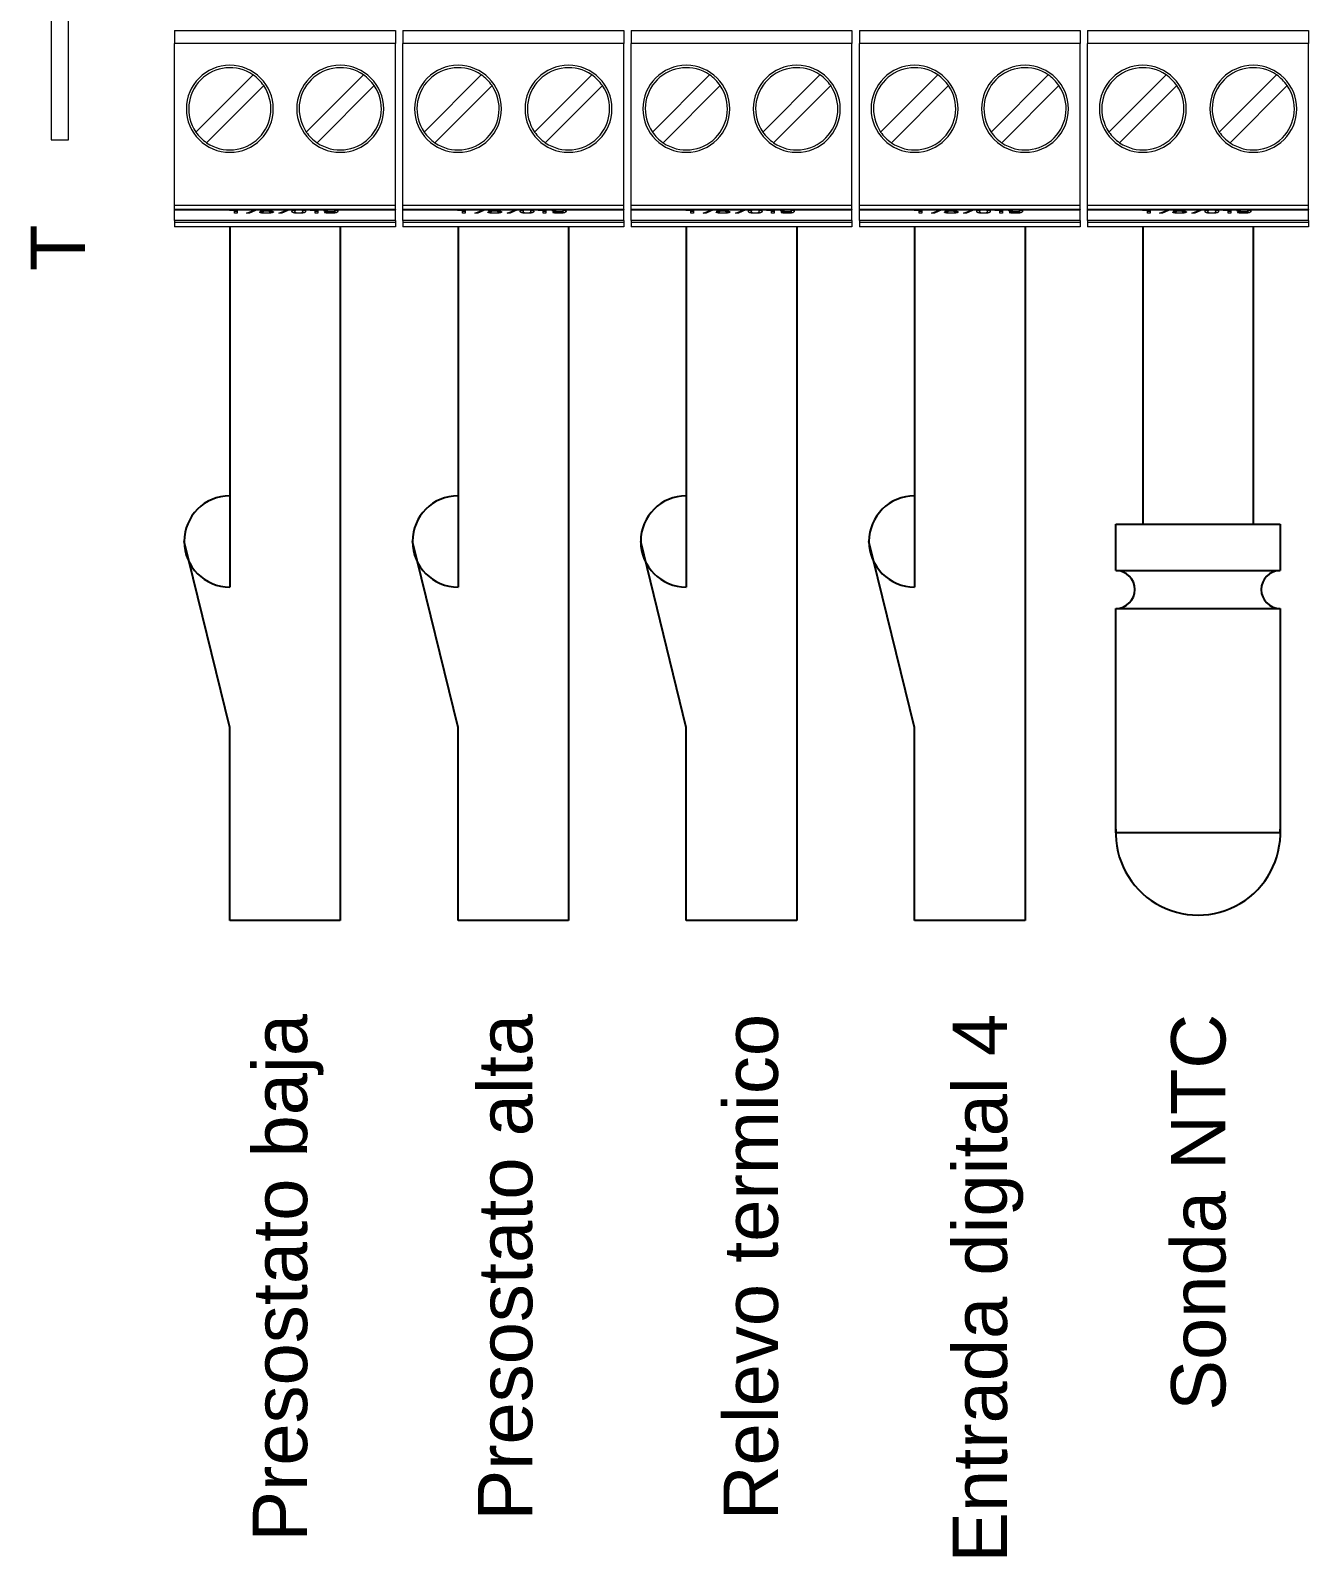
# Model space of a CAD drawing. Header units: millimetres. Extents: x -118 to 1430, y 370 to 641.
# Drawn here: x 222.5 to 281.3, y 392.8 to 463 of the extents above; entities that cross this region are included whole.
import ezdxf

# ---------------------------------------------------------------- set-up
doc = ezdxf.new("R2010")
doc.units = ezdxf.units.MM
doc.layers.add('TANGENT EDGES', color=7, linetype='Continuous', lineweight=0)
doc.layers.add('VISIBLE', color=7, linetype='Continuous', lineweight=0)
doc.styles.get("Standard").update_dxf_attribs({"font": 'arial.ttf'})

msp = doc.modelspace()

# ---------------------------------------------------------------- linework, layer by layer
for p, q in [((231.646, 453.97), (231.646, 437.406)), ((236.726, 453.97), (236.726, 422.078)), ((242.146, 453.97), (242.146, 437.406)), ((247.226, 453.97), (247.226, 422.078)), ((252.646, 453.97), (252.646, 437.406)), ((257.726, 453.97), (257.726, 422.078)), ((263.146, 453.97), (263.146, 437.406)), ((268.226, 453.97), (268.226, 422.078)), ((273.646, 453.97), (273.646, 440.305)), ((278.726, 453.97), (278.726, 440.305)), ((272.404, 438.167), (272.404, 440.305)), ((272.404, 440.305), (279.968, 440.305)), ((279.968, 440.305), (279.968, 438.167)), ((231.646, 430.951), (229.547, 439.505)), ((242.146, 430.951), (240.047, 439.505)), ((252.646, 430.951), (250.547, 439.505)), ((263.146, 430.951), (261.047, 439.505)), ((272.404, 438.167), (279.968, 438.167)), ((272.404, 426.106), (272.404, 436.418)), ((272.404, 436.418), (279.968, 436.418)), ((279.968, 436.418), (279.968, 426.106)), ((231.646, 422.078), (231.646, 430.951)), ((242.146, 422.078), (242.146, 430.951)), ((252.646, 422.078), (252.646, 430.951)), ((263.146, 422.078), (263.146, 430.951)), ((279.968, 426.106), (272.404, 426.106)), ((236.726, 422.078), (231.646, 422.078)), ((247.226, 422.078), (242.146, 422.078)), ((257.726, 422.078), (252.646, 422.078)), ((268.226, 422.078), (263.146, 422.078))]:
    msp.add_line(p, q)
for centre, radius, start, end in [((231.646, 439.505), 2.099, 90, 270), ((242.146, 439.505), 2.099, 90, 270), ((252.646, 439.505), 2.099, 90, 270), ((263.146, 439.505), 2.099, 90, 270), ((272.404, 437.292), 0.874, 270, 90), ((279.968, 437.292), 0.874, 90, 270), ((276.186, 426.106), 3.786, 177.45615, 2.54385)]:
    msp.add_arc(centre, radius, start, end)
at = {"layer": 'TANGENT EDGES'}
for p, q in [((239.266, 462.4), (229.106, 462.4)), ((249.766, 462.4), (239.606, 462.4)), ((260.266, 462.4), (250.106, 462.4)), ((270.766, 462.4), (260.606, 462.4)), ((281.266, 462.4), (271.106, 462.4)), ((229.106, 454.974), (239.266, 454.974)), ((239.266, 454.774), (229.106, 454.774)), ((234.68, 454.736), (234.68, 454.75)), ((234.954, 454.736), (234.954, 454.75)), ((236.068, 454.673), (236.068, 454.75)), ((236.16, 454.74), (236.16, 454.75)), ((236.431, 454.736), (236.431, 454.75)), ((239.606, 454.974), (249.766, 454.974)), ((249.766, 454.774), (239.606, 454.774)), ((245.18, 454.736), (245.18, 454.75)), ((245.454, 454.736), (245.454, 454.75)), ((246.568, 454.673), (246.568, 454.75)), ((246.66, 454.74), (246.66, 454.75)), ((246.931, 454.736), (246.931, 454.75)), ((250.106, 454.974), (260.266, 454.974)), ((260.266, 454.774), (250.106, 454.774)), ((255.68, 454.736), (255.68, 454.75)), ((255.954, 454.736), (255.954, 454.75)), ((257.068, 454.673), (257.068, 454.75)), ((257.16, 454.74), (257.16, 454.75)), ((257.431, 454.736), (257.431, 454.75)), ((260.606, 454.974), (270.766, 454.974)), ((270.766, 454.774), (260.606, 454.774)), ((266.18, 454.736), (266.18, 454.75)), ((266.454, 454.736), (266.454, 454.75)), ((267.568, 454.673), (267.568, 454.75)), ((267.66, 454.74), (267.66, 454.75)), ((267.931, 454.736), (267.931, 454.75)), ((271.106, 454.974), (281.266, 454.974)), ((281.266, 454.774), (271.106, 454.774)), ((276.68, 454.736), (276.68, 454.75)), ((276.954, 454.736), (276.954, 454.75)), ((278.068, 454.673), (278.068, 454.75)), ((278.16, 454.74), (278.16, 454.75)), ((278.431, 454.736), (278.431, 454.75)), ((239.266, 454.17), (229.106, 454.17)), ((233.118, 454.608), (233.118, 454.643)), ((233.323, 454.691), (233.323, 454.709)), ((233.326, 454.596), (233.326, 454.613)), ((233.468, 454.681), (233.468, 454.705)), ((233.562, 454.613), (233.562, 454.695)), ((234.817, 454.596), (234.817, 454.613)), ((236.092, 454.607), (236.092, 454.637)), ((236.269, 454.657), (236.269, 454.674)), ((236.273, 454.596), (236.273, 454.613)), ((249.766, 454.17), (239.606, 454.17)), ((243.618, 454.608), (243.618, 454.643)), ((243.823, 454.691), (243.823, 454.709)), ((243.826, 454.596), (243.826, 454.613)), ((243.968, 454.681), (243.968, 454.705)), ((244.062, 454.613), (244.062, 454.695)), ((245.317, 454.596), (245.317, 454.613)), ((246.592, 454.607), (246.592, 454.637)), ((246.769, 454.657), (246.769, 454.674)), ((246.773, 454.596), (246.773, 454.613)), ((260.266, 454.17), (250.106, 454.17)), ((254.118, 454.608), (254.118, 454.643)), ((254.323, 454.691), (254.323, 454.709)), ((254.326, 454.596), (254.326, 454.613)), ((254.468, 454.681), (254.468, 454.705)), ((254.562, 454.613), (254.562, 454.695)), ((255.817, 454.596), (255.817, 454.613)), ((257.092, 454.607), (257.092, 454.637)), ((257.269, 454.657), (257.269, 454.674)), ((257.273, 454.596), (257.273, 454.613)), ((270.766, 454.17), (260.606, 454.17)), ((264.618, 454.608), (264.618, 454.643)), ((264.823, 454.691), (264.823, 454.709)), ((264.826, 454.596), (264.826, 454.613)), ((264.968, 454.681), (264.968, 454.705)), ((265.062, 454.613), (265.062, 454.695)), ((266.317, 454.596), (266.317, 454.613)), ((267.592, 454.607), (267.592, 454.637)), ((267.769, 454.657), (267.769, 454.674)), ((267.773, 454.596), (267.773, 454.613)), ((281.266, 454.17), (271.106, 454.17)), ((275.118, 454.608), (275.118, 454.643)), ((275.323, 454.691), (275.323, 454.709)), ((275.326, 454.596), (275.326, 454.613)), ((275.468, 454.681), (275.468, 454.705)), ((275.562, 454.613), (275.562, 454.695)), ((276.817, 454.596), (276.817, 454.613)), ((278.092, 454.607), (278.092, 454.637)), ((278.269, 454.657), (278.269, 454.674)), ((278.273, 454.596), (278.273, 454.613))]:
    msp.add_line(p, q, dxfattribs=at)
at = {"layer": 'VISIBLE'}
for p, q in [((223.431, 475.97), (223.431, 457.97)), ((224.231, 457.97), (224.231, 475.97)), ((229.106, 463), (239.266, 463)), ((229.106, 463), (229.106, 462.4)), ((239.266, 463), (239.266, 462.4)), ((239.606, 463), (249.766, 463)), ((239.606, 463), (239.606, 462.4)), ((249.766, 463), (249.766, 462.4)), ((250.106, 463), (260.266, 463)), ((250.106, 463), (250.106, 462.4)), ((260.266, 463), (260.266, 462.4)), ((260.606, 463), (270.766, 463)), ((260.606, 463), (260.606, 462.4)), ((270.766, 463), (270.766, 462.4)), ((271.106, 463), (281.266, 463)), ((271.106, 463), (271.106, 462.4)), ((281.266, 463), (281.266, 462.4)), ((229.106, 454.974), (229.106, 462.4)), ((239.266, 454.974), (239.266, 462.4)), ((239.606, 454.974), (239.606, 462.4)), ((249.766, 454.974), (249.766, 462.4)), ((250.106, 454.974), (250.106, 462.4)), ((260.266, 454.974), (260.266, 462.4)), ((260.606, 454.974), (260.606, 462.4)), ((270.766, 454.974), (270.766, 462.4)), ((271.106, 454.974), (271.106, 462.4)), ((281.266, 454.974), (281.266, 462.4)), ((230.084, 458.333), (232.713, 460.962)), ((233.208, 460.467), (230.579, 457.838)), ((237.793, 460.962), (235.164, 458.333)), ((235.659, 457.838), (238.288, 460.467)), ((240.584, 458.333), (243.213, 460.962)), ((243.708, 460.467), (241.079, 457.838)), ((248.293, 460.962), (245.664, 458.333)), ((246.159, 457.838), (248.788, 460.467)), ((251.084, 458.333), (253.713, 460.962)), ((254.208, 460.467), (251.579, 457.838)), ((258.793, 460.962), (256.164, 458.333)), ((256.659, 457.838), (259.288, 460.467)), ((261.584, 458.333), (264.213, 460.962)), ((264.708, 460.467), (262.079, 457.838)), ((269.293, 460.962), (266.664, 458.333)), ((267.159, 457.838), (269.788, 460.467)), ((272.084, 458.333), (274.713, 460.962)), ((275.208, 460.467), (272.579, 457.838)), ((279.793, 460.962), (277.164, 458.333)), ((277.659, 457.838), (280.288, 460.467)), ((223.431, 457.97), (224.231, 457.97)), ((229.106, 454.774), (229.106, 454.974)), ((229.106, 454.774), (229.106, 454.75)), ((229.106, 454.75), (239.266, 454.75)), ((229.106, 454.27), (229.106, 454.75)), ((231.627, 454.721), (231.627, 454.738)), ((231.857, 454.729), (231.857, 454.75)), ((231.857, 454.599), (231.857, 454.729)), ((231.979, 454.75), (231.979, 454.599)), ((232.285, 454.745), (232.285, 454.75)), ((232.774, 454.745), (232.285, 454.745)), ((232.418, 454.599), (232.774, 454.745)), ((232.903, 454.75), (232.555, 454.599)), ((232.774, 454.745), (232.774, 454.75)), ((232.903, 454.75), (232.903, 454.75)), ((233.053, 454.677), (233.087, 454.75)), ((233.15, 454.677), (233.15, 454.75)), ((233.178, 454.699), (233.178, 454.75)), ((233.199, 454.745), (233.178, 454.699)), ((233.199, 454.745), (233.199, 454.75)), ((233.605, 454.745), (233.199, 454.745)), ((233.605, 454.75), (233.605, 454.745)), ((233.768, 454.745), (233.768, 454.75)), ((234.258, 454.745), (233.768, 454.745)), ((233.902, 454.599), (234.258, 454.745)), ((234.386, 454.75), (234.039, 454.599)), ((234.258, 454.745), (234.258, 454.75)), ((234.386, 454.75), (234.386, 454.75)), ((234.633, 454.682), (234.633, 454.75)), ((235.001, 454.682), (235.001, 454.75)), ((235.336, 454.721), (235.336, 454.738)), ((235.565, 454.729), (235.565, 454.75)), ((235.565, 454.599), (235.565, 454.729)), ((235.688, 454.75), (235.688, 454.599)), ((236.113, 454.712), (236.113, 454.75)), ((236.488, 454.692), (236.488, 454.75)), ((236.511, 454.75), (236.525, 454.747)), ((239.266, 454.774), (239.266, 454.974)), ((239.266, 454.774), (239.266, 454.75)), ((239.266, 454.27), (239.266, 454.75)), ((239.606, 454.774), (239.606, 454.974)), ((239.606, 454.774), (239.606, 454.75)), ((239.606, 454.75), (249.766, 454.75)), ((239.606, 454.27), (239.606, 454.75)), ((242.127, 454.721), (242.127, 454.738)), ((242.357, 454.729), (242.357, 454.75)), ((242.357, 454.599), (242.357, 454.729)), ((242.479, 454.75), (242.479, 454.599)), ((242.785, 454.745), (242.785, 454.75)), ((243.274, 454.745), (242.785, 454.745)), ((242.918, 454.599), (243.274, 454.745)), ((243.403, 454.75), (243.055, 454.599)), ((243.274, 454.745), (243.274, 454.75)), ((243.403, 454.75), (243.403, 454.75)), ((243.553, 454.677), (243.587, 454.75)), ((243.65, 454.677), (243.65, 454.75)), ((243.678, 454.699), (243.678, 454.75)), ((243.699, 454.745), (243.678, 454.699)), ((243.699, 454.745), (243.699, 454.75)), ((244.105, 454.745), (243.699, 454.745)), ((244.105, 454.75), (244.105, 454.745)), ((244.268, 454.745), (244.268, 454.75)), ((244.758, 454.745), (244.268, 454.745)), ((244.402, 454.599), (244.758, 454.745)), ((244.886, 454.75), (244.539, 454.599)), ((244.758, 454.745), (244.758, 454.75)), ((244.886, 454.75), (244.886, 454.75)), ((245.133, 454.682), (245.133, 454.75)), ((245.501, 454.682), (245.501, 454.75)), ((245.836, 454.721), (245.836, 454.738)), ((246.065, 454.729), (246.065, 454.75)), ((246.065, 454.599), (246.065, 454.729)), ((246.188, 454.75), (246.188, 454.599)), ((246.613, 454.712), (246.613, 454.75)), ((246.988, 454.692), (246.988, 454.75)), ((247.011, 454.75), (247.025, 454.747)), ((249.766, 454.774), (249.766, 454.974)), ((249.766, 454.774), (249.766, 454.75)), ((249.766, 454.27), (249.766, 454.75)), ((250.106, 454.774), (250.106, 454.974)), ((250.106, 454.774), (250.106, 454.75)), ((250.106, 454.75), (260.266, 454.75)), ((250.106, 454.27), (250.106, 454.75)), ((252.627, 454.721), (252.627, 454.738)), ((252.857, 454.729), (252.857, 454.75)), ((252.857, 454.599), (252.857, 454.729)), ((252.979, 454.75), (252.979, 454.599)), ((253.285, 454.745), (253.285, 454.75)), ((253.774, 454.745), (253.285, 454.745)), ((253.418, 454.599), (253.774, 454.745)), ((253.903, 454.75), (253.555, 454.599)), ((253.774, 454.745), (253.774, 454.75)), ((253.903, 454.75), (253.903, 454.75)), ((254.053, 454.677), (254.087, 454.75)), ((254.15, 454.677), (254.15, 454.75)), ((254.178, 454.699), (254.178, 454.75)), ((254.199, 454.745), (254.178, 454.699)), ((254.199, 454.745), (254.199, 454.75)), ((254.605, 454.745), (254.199, 454.745)), ((254.605, 454.75), (254.605, 454.745)), ((254.768, 454.745), (254.768, 454.75)), ((255.258, 454.745), (254.768, 454.745)), ((254.902, 454.599), (255.258, 454.745)), ((255.386, 454.75), (255.039, 454.599)), ((255.258, 454.745), (255.258, 454.75)), ((255.386, 454.75), (255.386, 454.75)), ((255.633, 454.682), (255.633, 454.75)), ((256.001, 454.682), (256.001, 454.75)), ((256.336, 454.721), (256.336, 454.738)), ((256.565, 454.729), (256.565, 454.75)), ((256.565, 454.599), (256.565, 454.729)), ((256.688, 454.75), (256.688, 454.599)), ((257.113, 454.712), (257.113, 454.75)), ((257.488, 454.692), (257.488, 454.75)), ((257.511, 454.75), (257.525, 454.747)), ((260.266, 454.774), (260.266, 454.974)), ((260.266, 454.774), (260.266, 454.75)), ((260.266, 454.27), (260.266, 454.75)), ((260.606, 454.774), (260.606, 454.974)), ((260.606, 454.774), (260.606, 454.75)), ((260.606, 454.75), (270.766, 454.75)), ((260.606, 454.27), (260.606, 454.75)), ((263.127, 454.721), (263.127, 454.738)), ((263.357, 454.729), (263.357, 454.75)), ((263.357, 454.599), (263.357, 454.729)), ((263.479, 454.75), (263.479, 454.599)), ((263.785, 454.745), (263.785, 454.75)), ((264.274, 454.745), (263.785, 454.745)), ((263.918, 454.599), (264.274, 454.745)), ((264.403, 454.75), (264.055, 454.599)), ((264.274, 454.745), (264.274, 454.75)), ((264.403, 454.75), (264.403, 454.75)), ((264.553, 454.677), (264.587, 454.75)), ((264.65, 454.677), (264.65, 454.75)), ((264.678, 454.699), (264.678, 454.75)), ((264.699, 454.745), (264.678, 454.699)), ((264.699, 454.745), (264.699, 454.75)), ((265.105, 454.745), (264.699, 454.745)), ((265.105, 454.75), (265.105, 454.745)), ((265.268, 454.745), (265.268, 454.75)), ((265.758, 454.745), (265.268, 454.745)), ((265.402, 454.599), (265.758, 454.745)), ((265.886, 454.75), (265.539, 454.599)), ((265.758, 454.745), (265.758, 454.75)), ((265.886, 454.75), (265.886, 454.75)), ((266.133, 454.682), (266.133, 454.75)), ((266.501, 454.682), (266.501, 454.75)), ((266.836, 454.721), (266.836, 454.738)), ((267.065, 454.729), (267.065, 454.75)), ((267.065, 454.599), (267.065, 454.729)), ((267.188, 454.75), (267.188, 454.599)), ((267.613, 454.712), (267.613, 454.75)), ((267.988, 454.692), (267.988, 454.75)), ((268.011, 454.75), (268.025, 454.747)), ((270.766, 454.774), (270.766, 454.974)), ((270.766, 454.774), (270.766, 454.75)), ((270.766, 454.27), (270.766, 454.75)), ((271.106, 454.774), (271.106, 454.974)), ((271.106, 454.774), (271.106, 454.75)), ((271.106, 454.75), (281.266, 454.75)), ((271.106, 454.27), (271.106, 454.75)), ((273.627, 454.721), (273.627, 454.738)), ((273.857, 454.729), (273.857, 454.75)), ((273.857, 454.599), (273.857, 454.729)), ((273.979, 454.75), (273.979, 454.599)), ((274.285, 454.745), (274.285, 454.75)), ((274.774, 454.745), (274.285, 454.745)), ((274.418, 454.599), (274.774, 454.745)), ((274.903, 454.75), (274.555, 454.599)), ((274.774, 454.745), (274.774, 454.75)), ((274.903, 454.75), (274.903, 454.75)), ((275.053, 454.677), (275.087, 454.75)), ((275.15, 454.677), (275.15, 454.75)), ((275.178, 454.699), (275.178, 454.75)), ((275.199, 454.745), (275.178, 454.699)), ((275.199, 454.745), (275.199, 454.75)), ((275.605, 454.745), (275.199, 454.745)), ((275.605, 454.75), (275.605, 454.745)), ((275.768, 454.745), (275.768, 454.75)), ((276.258, 454.745), (275.768, 454.745)), ((275.902, 454.599), (276.258, 454.745)), ((276.386, 454.75), (276.039, 454.599)), ((276.258, 454.745), (276.258, 454.75)), ((276.386, 454.75), (276.386, 454.75)), ((276.633, 454.682), (276.633, 454.75)), ((277.001, 454.682), (277.001, 454.75)), ((277.336, 454.721), (277.336, 454.738)), ((277.565, 454.729), (277.565, 454.75)), ((277.565, 454.599), (277.565, 454.729)), ((277.688, 454.75), (277.688, 454.599)), ((278.113, 454.712), (278.113, 454.75)), ((278.488, 454.692), (278.488, 454.75)), ((278.511, 454.75), (278.525, 454.747)), ((281.266, 454.774), (281.266, 454.974)), ((281.266, 454.774), (281.266, 454.75)), ((281.266, 454.27), (281.266, 454.75)), ((229.106, 454.27), (229.106, 454.17)), ((239.266, 454.27), (229.106, 454.27)), ((229.106, 454.17), (229.106, 453.97)), ((231.857, 454.698), (231.979, 454.698)), ((231.979, 454.599), (231.857, 454.599)), ((232.555, 454.599), (232.418, 454.599)), ((232.555, 454.599), (232.555, 454.655)), ((233.019, 454.643), (233.146, 454.643)), ((233.15, 454.677), (233.053, 454.677)), ((233.524, 454.653), (233.524, 454.7)), ((234.039, 454.599), (233.902, 454.599)), ((234.039, 454.599), (234.039, 454.655)), ((235.565, 454.698), (235.688, 454.698)), ((235.688, 454.599), (235.565, 454.599)), ((236.002, 454.637), (236.128, 454.637)), ((236.487, 454.675), (236.487, 454.692)), ((239.266, 454.27), (239.266, 454.17)), ((239.266, 454.17), (239.266, 453.97)), ((239.606, 454.27), (239.606, 454.17)), ((249.766, 454.27), (239.606, 454.27)), ((239.606, 454.17), (239.606, 453.97)), ((242.357, 454.698), (242.479, 454.698)), ((242.479, 454.599), (242.357, 454.599)), ((243.055, 454.599), (242.918, 454.599)), ((243.055, 454.599), (243.055, 454.655)), ((243.519, 454.643), (243.646, 454.643)), ((243.65, 454.677), (243.553, 454.677)), ((244.024, 454.653), (244.024, 454.7)), ((244.539, 454.599), (244.402, 454.599)), ((244.539, 454.599), (244.539, 454.655)), ((246.065, 454.698), (246.188, 454.698)), ((246.188, 454.599), (246.065, 454.599)), ((246.502, 454.637), (246.628, 454.637)), ((246.987, 454.675), (246.987, 454.692)), ((249.766, 454.27), (249.766, 454.17)), ((249.766, 454.17), (249.766, 453.97)), ((250.106, 454.27), (250.106, 454.17)), ((260.266, 454.27), (250.106, 454.27)), ((250.106, 454.17), (250.106, 453.97)), ((252.857, 454.698), (252.979, 454.698)), ((252.979, 454.599), (252.857, 454.599)), ((253.555, 454.599), (253.418, 454.599)), ((253.555, 454.599), (253.555, 454.655)), ((254.019, 454.643), (254.146, 454.643)), ((254.15, 454.677), (254.053, 454.677)), ((254.524, 454.653), (254.524, 454.7)), ((255.039, 454.599), (254.902, 454.599)), ((255.039, 454.599), (255.039, 454.655)), ((256.565, 454.698), (256.688, 454.698)), ((256.688, 454.599), (256.565, 454.599)), ((257.002, 454.637), (257.128, 454.637)), ((257.487, 454.675), (257.487, 454.692)), ((260.266, 454.27), (260.266, 454.17)), ((260.266, 454.17), (260.266, 453.97)), ((260.606, 454.27), (260.606, 454.17)), ((270.766, 454.27), (260.606, 454.27)), ((260.606, 454.17), (260.606, 453.97)), ((263.357, 454.698), (263.479, 454.698)), ((263.479, 454.599), (263.357, 454.599)), ((264.055, 454.599), (263.918, 454.599)), ((264.055, 454.599), (264.055, 454.655)), ((264.519, 454.643), (264.646, 454.643)), ((264.65, 454.677), (264.553, 454.677)), ((265.024, 454.653), (265.024, 454.7)), ((265.539, 454.599), (265.402, 454.599)), ((265.539, 454.599), (265.539, 454.655)), ((267.065, 454.698), (267.188, 454.698)), ((267.188, 454.599), (267.065, 454.599)), ((267.502, 454.637), (267.628, 454.637)), ((267.987, 454.675), (267.987, 454.692)), ((270.766, 454.27), (270.766, 454.17)), ((270.766, 454.17), (270.766, 453.97)), ((271.106, 454.27), (271.106, 454.17)), ((281.266, 454.27), (271.106, 454.27)), ((271.106, 454.17), (271.106, 453.97)), ((273.857, 454.698), (273.979, 454.698)), ((273.979, 454.599), (273.857, 454.599)), ((274.555, 454.599), (274.418, 454.599)), ((274.555, 454.599), (274.555, 454.655)), ((275.019, 454.643), (275.146, 454.643)), ((275.15, 454.677), (275.053, 454.677)), ((275.524, 454.653), (275.524, 454.7)), ((276.039, 454.599), (275.902, 454.599)), ((276.039, 454.599), (276.039, 454.655)), ((277.565, 454.698), (277.688, 454.698)), ((277.688, 454.599), (277.565, 454.599)), ((278.002, 454.637), (278.128, 454.637)), ((278.487, 454.675), (278.487, 454.692)), ((281.266, 454.27), (281.266, 454.17)), ((281.266, 454.17), (281.266, 453.97)), ((239.266, 453.97), (229.106, 453.97)), ((249.766, 453.97), (239.606, 453.97)), ((260.266, 453.97), (250.106, 453.97)), ((270.766, 453.97), (260.606, 453.97)), ((281.266, 453.97), (271.106, 453.97))]:
    msp.add_line(p, q, dxfattribs=at)
for centre, radius, start, end in [((231.646, 459.4), 2, 90, 270), ((231.646, 459.4), 1.891, 55.66345, 135), ((231.646, 459.4), 2, 270, 90), ((236.726, 459.4), 2, 90, 270), ((236.726, 459.4), 1.891, 55.66345, 135), ((236.726, 459.4), 2, 270, 90), ((242.146, 459.4), 2, 90, 270), ((242.146, 459.4), 1.891, 55.66345, 135), ((242.146, 459.4), 2, 270, 90), ((247.226, 459.4), 2, 90, 270), ((247.226, 459.4), 1.891, 55.66345, 135), ((247.226, 459.4), 2, 270, 90), ((252.646, 459.4), 2, 90, 270), ((252.646, 459.4), 1.891, 55.66345, 135), ((252.646, 459.4), 2, 270, 90), ((257.726, 459.4), 2, 90, 270), ((257.726, 459.4), 1.891, 55.66345, 135), ((257.726, 459.4), 2, 270, 90), ((263.146, 459.4), 2, 90, 270), ((263.146, 459.4), 1.891, 55.66345, 135), ((263.146, 459.4), 2, 270, 90), ((268.226, 459.4), 2, 90, 270), ((268.226, 459.4), 1.891, 55.66345, 135), ((268.226, 459.4), 2, 270, 90), ((273.646, 459.4), 2, 90, 270), ((273.646, 459.4), 1.891, 55.66345, 135), ((273.646, 459.4), 2, 270, 90), ((278.726, 459.4), 2, 90, 270), ((278.726, 459.4), 1.891, 55.66345, 135), ((278.726, 459.4), 2, 270, 90), ((231.646, 459.4), 1.891, 135, 214.33655), ((231.646, 459.4), 1.891, 34.33655, 55.66345), ((231.646, 459.4), 1.891, 315, 34.33655), ((236.726, 459.4), 1.891, 135, 214.33655), ((236.726, 459.4), 1.891, 34.33655, 55.66345), ((236.726, 459.4), 1.891, 315, 34.33655), ((242.146, 459.4), 1.891, 135, 214.33655), ((242.146, 459.4), 1.891, 34.33655, 55.66345), ((242.146, 459.4), 1.891, 315, 34.33655), ((247.226, 459.4), 1.891, 135, 214.33655), ((247.226, 459.4), 1.891, 34.33655, 55.66345), ((247.226, 459.4), 1.891, 315, 34.33655), ((252.646, 459.4), 1.891, 135, 214.33655), ((252.646, 459.4), 1.891, 34.33655, 55.66345), ((252.646, 459.4), 1.891, 315, 34.33655), ((257.726, 459.4), 1.891, 135, 214.33655), ((257.726, 459.4), 1.891, 34.33655, 55.66345), ((257.726, 459.4), 1.891, 315, 34.33655), ((263.146, 459.4), 1.891, 135, 214.33655), ((263.146, 459.4), 1.891, 34.33655, 55.66345), ((263.146, 459.4), 1.891, 315, 34.33655), ((268.226, 459.4), 1.891, 135, 214.33655), ((268.226, 459.4), 1.891, 34.33655, 55.66345), ((268.226, 459.4), 1.891, 315, 34.33655), ((273.646, 459.4), 1.891, 135, 214.33655), ((273.646, 459.4), 1.891, 34.33655, 55.66345), ((273.646, 459.4), 1.891, 315, 34.33655), ((278.726, 459.4), 1.891, 135, 214.33655), ((278.726, 459.4), 1.891, 34.33655, 55.66345), ((278.726, 459.4), 1.891, 315, 34.33655), ((231.646, 459.4), 1.891, 214.33655, 235.66345), ((236.726, 459.4), 1.891, 214.33655, 235.66345), ((242.146, 459.4), 1.891, 214.33655, 235.66345), ((247.226, 459.4), 1.891, 214.33655, 235.66345), ((252.646, 459.4), 1.891, 214.33655, 235.66345), ((257.726, 459.4), 1.891, 214.33655, 235.66345), ((263.146, 459.4), 1.891, 214.33655, 235.66345), ((268.226, 459.4), 1.891, 214.33655, 235.66345), ((273.646, 459.4), 1.891, 214.33655, 235.66345), ((278.726, 459.4), 1.891, 214.33655, 235.66345), ((231.646, 459.4), 1.891, 235.66345, 315), ((236.726, 459.4), 1.891, 235.66345, 315), ((242.146, 459.4), 1.891, 235.66345, 315), ((247.226, 459.4), 1.891, 235.66345, 315), ((252.646, 459.4), 1.891, 235.66345, 315), ((257.726, 459.4), 1.891, 235.66345, 315), ((263.146, 459.4), 1.891, 235.66345, 315), ((268.226, 459.4), 1.891, 235.66345, 315), ((273.646, 459.4), 1.891, 235.66345, 315), ((278.726, 459.4), 1.891, 235.66345, 315)]:
    msp.add_arc(centre, radius, start, end, dxfattribs=at)
for points in [[(231.627, 454.738), (231.772, 454.738), (231.837, 454.75)], [(231.857, 454.729), (231.783, 454.721), (231.627, 454.721)], [(234.506, 454.682), (234.506, 454.729), (234.599, 454.75)], [(234.633, 454.706), (234.575, 454.715), (234.544, 454.731)], [(234.68, 454.736), (234.633, 454.72), (234.633, 454.682)], [(234.777, 454.75), (234.716, 454.747), (234.68, 454.736)], [(234.954, 454.736), (234.918, 454.747), (234.857, 454.75)], [(235.001, 454.682), (235.001, 454.72), (234.954, 454.736)], [(235.09, 454.731), (235.059, 454.715), (235.001, 454.706)], [(235.034, 454.75), (235.128, 454.729), (235.128, 454.682)], [(235.336, 454.738), (235.48, 454.738), (235.546, 454.75)], [(235.565, 454.729), (235.491, 454.721), (235.336, 454.721)], [(235.986, 454.711), (235.986, 454.734), (236.062, 454.75)], [(236.16, 454.74), (236.113, 454.729), (236.113, 454.712)], [(236.245, 454.75), (236.194, 454.748), (236.16, 454.74)], [(236.431, 454.736), (236.39, 454.747), (236.328, 454.75)], [(236.488, 454.692), (236.486, 454.721), (236.431, 454.736)], [(236.569, 454.733), (236.539, 454.718), (236.488, 454.709)], [(236.525, 454.747), (236.611, 454.726), (236.611, 454.687)], [(242.127, 454.738), (242.272, 454.738), (242.337, 454.75)], [(242.357, 454.729), (242.283, 454.721), (242.127, 454.721)], [(245.006, 454.682), (245.006, 454.729), (245.099, 454.75)], [(245.133, 454.706), (245.075, 454.715), (245.044, 454.731)], [(245.18, 454.736), (245.133, 454.72), (245.133, 454.682)], [(245.277, 454.75), (245.216, 454.747), (245.18, 454.736)], [(245.454, 454.736), (245.418, 454.747), (245.357, 454.75)], [(245.501, 454.682), (245.501, 454.72), (245.454, 454.736)], [(245.59, 454.731), (245.559, 454.715), (245.501, 454.706)], [(245.534, 454.75), (245.628, 454.729), (245.628, 454.682)], [(245.836, 454.738), (245.98, 454.738), (246.046, 454.75)], [(246.065, 454.729), (245.991, 454.721), (245.836, 454.721)], [(246.486, 454.711), (246.486, 454.734), (246.562, 454.75)], [(246.66, 454.74), (246.613, 454.729), (246.613, 454.712)], [(246.745, 454.75), (246.694, 454.748), (246.66, 454.74)], [(246.931, 454.736), (246.89, 454.747), (246.828, 454.75)], [(246.988, 454.692), (246.986, 454.721), (246.931, 454.736)], [(247.069, 454.733), (247.039, 454.718), (246.988, 454.709)], [(247.025, 454.747), (247.111, 454.726), (247.111, 454.687)], [(252.627, 454.738), (252.772, 454.738), (252.837, 454.75)], [(252.857, 454.729), (252.783, 454.721), (252.627, 454.721)], [(255.506, 454.682), (255.506, 454.729), (255.599, 454.75)], [(255.633, 454.706), (255.575, 454.715), (255.544, 454.731)], [(255.68, 454.736), (255.633, 454.72), (255.633, 454.682)], [(255.777, 454.75), (255.716, 454.747), (255.68, 454.736)], [(255.954, 454.736), (255.918, 454.747), (255.857, 454.75)], [(256.001, 454.682), (256.001, 454.72), (255.954, 454.736)], [(256.09, 454.731), (256.059, 454.715), (256.001, 454.706)], [(256.034, 454.75), (256.128, 454.729), (256.128, 454.682)], [(256.336, 454.738), (256.48, 454.738), (256.546, 454.75)], [(256.565, 454.729), (256.491, 454.721), (256.336, 454.721)], [(256.986, 454.711), (256.986, 454.734), (257.062, 454.75)], [(257.16, 454.74), (257.113, 454.729), (257.113, 454.712)], [(257.245, 454.75), (257.194, 454.748), (257.16, 454.74)], [(257.431, 454.736), (257.39, 454.747), (257.328, 454.75)], [(257.488, 454.692), (257.486, 454.721), (257.431, 454.736)], [(257.569, 454.733), (257.539, 454.718), (257.488, 454.709)], [(257.525, 454.747), (257.611, 454.726), (257.611, 454.687)], [(263.127, 454.738), (263.272, 454.738), (263.337, 454.75)], [(263.357, 454.729), (263.283, 454.721), (263.127, 454.721)], [(266.006, 454.682), (266.006, 454.729), (266.099, 454.75)], [(266.133, 454.706), (266.075, 454.715), (266.044, 454.731)], [(266.18, 454.736), (266.133, 454.72), (266.133, 454.682)], [(266.277, 454.75), (266.216, 454.747), (266.18, 454.736)], [(266.454, 454.736), (266.418, 454.747), (266.357, 454.75)], [(266.501, 454.682), (266.501, 454.72), (266.454, 454.736)], [(266.59, 454.731), (266.559, 454.715), (266.501, 454.706)], [(266.534, 454.75), (266.628, 454.729), (266.628, 454.682)], [(266.836, 454.738), (266.98, 454.738), (267.046, 454.75)], [(267.065, 454.729), (266.991, 454.721), (266.836, 454.721)], [(267.486, 454.711), (267.486, 454.734), (267.562, 454.75)], [(267.66, 454.74), (267.613, 454.729), (267.613, 454.712)], [(267.745, 454.75), (267.694, 454.748), (267.66, 454.74)], [(267.931, 454.736), (267.89, 454.747), (267.828, 454.75)], [(267.988, 454.692), (267.986, 454.721), (267.931, 454.736)], [(268.069, 454.733), (268.039, 454.718), (267.988, 454.709)], [(268.025, 454.747), (268.111, 454.726), (268.111, 454.687)], [(273.627, 454.738), (273.772, 454.738), (273.837, 454.75)], [(273.857, 454.729), (273.783, 454.721), (273.627, 454.721)], [(276.506, 454.682), (276.506, 454.729), (276.599, 454.75)], [(276.633, 454.706), (276.575, 454.715), (276.544, 454.731)], [(276.68, 454.736), (276.633, 454.72), (276.633, 454.682)], [(276.777, 454.75), (276.716, 454.747), (276.68, 454.736)], [(276.954, 454.736), (276.918, 454.747), (276.857, 454.75)], [(277.001, 454.682), (277.001, 454.72), (276.954, 454.736)], [(277.09, 454.731), (277.059, 454.715), (277.001, 454.706)], [(277.034, 454.75), (277.128, 454.729), (277.128, 454.682)], [(277.336, 454.738), (277.48, 454.738), (277.546, 454.75)], [(277.565, 454.729), (277.491, 454.721), (277.336, 454.721)], [(277.986, 454.711), (277.986, 454.734), (278.062, 454.75)], [(278.16, 454.74), (278.113, 454.729), (278.113, 454.712)], [(278.245, 454.75), (278.194, 454.748), (278.16, 454.74)], [(278.431, 454.736), (278.39, 454.747), (278.328, 454.75)], [(278.488, 454.692), (278.486, 454.721), (278.431, 454.736)], [(278.569, 454.733), (278.539, 454.718), (278.488, 454.709)], [(278.525, 454.747), (278.611, 454.726), (278.611, 454.687)], [(233.118, 454.608), (233.033, 454.62), (233.019, 454.643)], [(233.326, 454.596), (233.204, 454.596), (233.118, 454.608)], [(233.146, 454.643), (233.156, 454.628), (233.206, 454.62)], [(233.323, 454.691), (233.221, 454.691), (233.15, 454.677)], [(233.178, 454.699), (233.248, 454.709), (233.355, 454.709)], [(233.206, 454.62), (233.256, 454.613), (233.326, 454.613)], [(233.468, 454.681), (233.412, 454.691), (233.323, 454.691)], [(233.326, 454.613), (233.414, 454.613), (233.469, 454.625)], [(233.562, 454.613), (233.473, 454.596), (233.326, 454.596)], [(233.355, 454.709), (233.474, 454.709), (233.563, 454.694)], [(233.524, 454.653), (233.524, 454.671), (233.468, 454.681)], [(233.469, 454.625), (233.524, 454.636), (233.524, 454.653)], [(233.651, 454.655), (233.651, 454.63), (233.562, 454.613)], [(233.563, 454.694), (233.651, 454.68), (233.651, 454.655)], [(234.817, 454.596), (234.506, 454.596), (234.506, 454.682)], [(234.633, 454.682), (234.633, 454.643), (234.68, 454.628)], [(234.68, 454.628), (234.727, 454.613), (234.817, 454.613)], [(235.128, 454.682), (235.128, 454.596), (234.817, 454.596)], [(234.817, 454.613), (234.907, 454.613), (234.954, 454.628)], [(234.954, 454.628), (235.001, 454.643), (235.001, 454.682)], [(236.068, 454.673), (235.986, 454.688), (235.986, 454.711)], [(236.092, 454.607), (236.017, 454.617), (236.002, 454.637)], [(236.269, 454.657), (236.15, 454.657), (236.068, 454.673)], [(236.273, 454.596), (236.166, 454.596), (236.092, 454.607)], [(236.113, 454.712), (236.113, 454.695), (236.161, 454.685)], [(236.128, 454.637), (236.144, 454.613), (236.281, 454.613)], [(236.161, 454.685), (236.209, 454.674), (236.291, 454.674)], [(236.487, 454.675), (236.392, 454.657), (236.269, 454.657)], [(236.611, 454.687), (236.611, 454.596), (236.273, 454.596)], [(236.281, 454.613), (236.368, 454.613), (236.422, 454.629)], [(236.291, 454.674), (236.392, 454.674), (236.488, 454.692)], [(236.422, 454.629), (236.476, 454.645), (236.487, 454.675)], [(243.618, 454.608), (243.533, 454.62), (243.519, 454.643)], [(243.826, 454.596), (243.704, 454.596), (243.618, 454.608)], [(243.646, 454.643), (243.656, 454.628), (243.706, 454.62)], [(243.823, 454.691), (243.721, 454.691), (243.65, 454.677)], [(243.678, 454.699), (243.748, 454.709), (243.855, 454.709)], [(243.706, 454.62), (243.756, 454.613), (243.826, 454.613)], [(243.968, 454.681), (243.912, 454.691), (243.823, 454.691)], [(243.826, 454.613), (243.914, 454.613), (243.969, 454.625)], [(244.062, 454.613), (243.973, 454.596), (243.826, 454.596)], [(243.855, 454.709), (243.974, 454.709), (244.063, 454.694)], [(244.024, 454.653), (244.024, 454.671), (243.968, 454.681)], [(243.969, 454.625), (244.024, 454.636), (244.024, 454.653)], [(244.151, 454.655), (244.151, 454.63), (244.062, 454.613)], [(244.063, 454.694), (244.151, 454.68), (244.151, 454.655)], [(245.317, 454.596), (245.006, 454.596), (245.006, 454.682)], [(245.133, 454.682), (245.133, 454.643), (245.18, 454.628)], [(245.18, 454.628), (245.227, 454.613), (245.317, 454.613)], [(245.628, 454.682), (245.628, 454.596), (245.317, 454.596)], [(245.317, 454.613), (245.407, 454.613), (245.454, 454.628)], [(245.454, 454.628), (245.501, 454.643), (245.501, 454.682)], [(246.568, 454.673), (246.486, 454.688), (246.486, 454.711)], [(246.592, 454.607), (246.517, 454.617), (246.502, 454.637)], [(246.769, 454.657), (246.65, 454.657), (246.568, 454.673)], [(246.773, 454.596), (246.666, 454.596), (246.592, 454.607)], [(246.613, 454.712), (246.613, 454.695), (246.661, 454.685)], [(246.628, 454.637), (246.644, 454.613), (246.781, 454.613)], [(246.661, 454.685), (246.709, 454.674), (246.791, 454.674)], [(246.987, 454.675), (246.892, 454.657), (246.769, 454.657)], [(247.111, 454.687), (247.111, 454.596), (246.773, 454.596)], [(246.781, 454.613), (246.868, 454.613), (246.922, 454.629)], [(246.791, 454.674), (246.892, 454.674), (246.988, 454.692)], [(246.922, 454.629), (246.976, 454.645), (246.987, 454.675)], [(254.118, 454.608), (254.033, 454.62), (254.019, 454.643)], [(254.326, 454.596), (254.204, 454.596), (254.118, 454.608)], [(254.146, 454.643), (254.156, 454.628), (254.206, 454.62)], [(254.323, 454.691), (254.221, 454.691), (254.15, 454.677)], [(254.178, 454.699), (254.248, 454.709), (254.355, 454.709)], [(254.206, 454.62), (254.256, 454.613), (254.326, 454.613)], [(254.468, 454.681), (254.412, 454.691), (254.323, 454.691)], [(254.326, 454.613), (254.414, 454.613), (254.469, 454.625)], [(254.562, 454.613), (254.473, 454.596), (254.326, 454.596)], [(254.355, 454.709), (254.474, 454.709), (254.563, 454.694)], [(254.524, 454.653), (254.524, 454.671), (254.468, 454.681)], [(254.469, 454.625), (254.524, 454.636), (254.524, 454.653)], [(254.651, 454.655), (254.651, 454.63), (254.562, 454.613)], [(254.563, 454.694), (254.651, 454.68), (254.651, 454.655)], [(255.817, 454.596), (255.506, 454.596), (255.506, 454.682)], [(255.633, 454.682), (255.633, 454.643), (255.68, 454.628)], [(255.68, 454.628), (255.727, 454.613), (255.817, 454.613)], [(256.128, 454.682), (256.128, 454.596), (255.817, 454.596)], [(255.817, 454.613), (255.907, 454.613), (255.954, 454.628)], [(255.954, 454.628), (256.001, 454.643), (256.001, 454.682)], [(257.068, 454.673), (256.986, 454.688), (256.986, 454.711)], [(257.092, 454.607), (257.017, 454.617), (257.002, 454.637)], [(257.269, 454.657), (257.15, 454.657), (257.068, 454.673)], [(257.273, 454.596), (257.166, 454.596), (257.092, 454.607)], [(257.113, 454.712), (257.113, 454.695), (257.161, 454.685)], [(257.128, 454.637), (257.144, 454.613), (257.281, 454.613)], [(257.161, 454.685), (257.209, 454.674), (257.291, 454.674)], [(257.487, 454.675), (257.392, 454.657), (257.269, 454.657)], [(257.611, 454.687), (257.611, 454.596), (257.273, 454.596)], [(257.281, 454.613), (257.368, 454.613), (257.422, 454.629)], [(257.291, 454.674), (257.392, 454.674), (257.488, 454.692)], [(257.422, 454.629), (257.476, 454.645), (257.487, 454.675)], [(264.618, 454.608), (264.533, 454.62), (264.519, 454.643)], [(264.826, 454.596), (264.704, 454.596), (264.618, 454.608)], [(264.646, 454.643), (264.656, 454.628), (264.706, 454.62)], [(264.823, 454.691), (264.721, 454.691), (264.65, 454.677)], [(264.678, 454.699), (264.748, 454.709), (264.855, 454.709)], [(264.706, 454.62), (264.756, 454.613), (264.826, 454.613)], [(264.968, 454.681), (264.912, 454.691), (264.823, 454.691)], [(264.826, 454.613), (264.914, 454.613), (264.969, 454.625)], [(265.062, 454.613), (264.973, 454.596), (264.826, 454.596)], [(264.855, 454.709), (264.974, 454.709), (265.063, 454.694)], [(265.024, 454.653), (265.024, 454.671), (264.968, 454.681)], [(264.969, 454.625), (265.024, 454.636), (265.024, 454.653)], [(265.151, 454.655), (265.151, 454.63), (265.062, 454.613)], [(265.063, 454.694), (265.151, 454.68), (265.151, 454.655)], [(266.317, 454.596), (266.006, 454.596), (266.006, 454.682)], [(266.133, 454.682), (266.133, 454.643), (266.18, 454.628)], [(266.18, 454.628), (266.227, 454.613), (266.317, 454.613)], [(266.628, 454.682), (266.628, 454.596), (266.317, 454.596)], [(266.317, 454.613), (266.407, 454.613), (266.454, 454.628)], [(266.454, 454.628), (266.501, 454.643), (266.501, 454.682)], [(267.568, 454.673), (267.486, 454.688), (267.486, 454.711)], [(267.592, 454.607), (267.517, 454.617), (267.502, 454.637)], [(267.769, 454.657), (267.65, 454.657), (267.568, 454.673)], [(267.773, 454.596), (267.666, 454.596), (267.592, 454.607)], [(267.613, 454.712), (267.613, 454.695), (267.661, 454.685)], [(267.628, 454.637), (267.644, 454.613), (267.781, 454.613)], [(267.661, 454.685), (267.709, 454.674), (267.791, 454.674)], [(267.987, 454.675), (267.892, 454.657), (267.769, 454.657)], [(268.111, 454.687), (268.111, 454.596), (267.773, 454.596)], [(267.781, 454.613), (267.868, 454.613), (267.922, 454.629)], [(267.791, 454.674), (267.892, 454.674), (267.988, 454.692)], [(267.922, 454.629), (267.976, 454.645), (267.987, 454.675)], [(275.118, 454.608), (275.033, 454.62), (275.019, 454.643)], [(275.326, 454.596), (275.204, 454.596), (275.118, 454.608)], [(275.146, 454.643), (275.156, 454.628), (275.206, 454.62)], [(275.323, 454.691), (275.221, 454.691), (275.15, 454.677)], [(275.178, 454.699), (275.248, 454.709), (275.355, 454.709)], [(275.206, 454.62), (275.256, 454.613), (275.326, 454.613)], [(275.468, 454.681), (275.412, 454.691), (275.323, 454.691)], [(275.326, 454.613), (275.414, 454.613), (275.469, 454.625)], [(275.562, 454.613), (275.473, 454.596), (275.326, 454.596)], [(275.355, 454.709), (275.474, 454.709), (275.563, 454.694)], [(275.524, 454.653), (275.524, 454.671), (275.468, 454.681)], [(275.469, 454.625), (275.524, 454.636), (275.524, 454.653)], [(275.651, 454.655), (275.651, 454.63), (275.562, 454.613)], [(275.563, 454.694), (275.651, 454.68), (275.651, 454.655)], [(276.817, 454.596), (276.506, 454.596), (276.506, 454.682)], [(276.633, 454.682), (276.633, 454.643), (276.68, 454.628)], [(276.68, 454.628), (276.727, 454.613), (276.817, 454.613)], [(277.128, 454.682), (277.128, 454.596), (276.817, 454.596)], [(276.817, 454.613), (276.907, 454.613), (276.954, 454.628)], [(276.954, 454.628), (277.001, 454.643), (277.001, 454.682)], [(278.068, 454.673), (277.986, 454.688), (277.986, 454.711)], [(278.092, 454.607), (278.017, 454.617), (278.002, 454.637)], [(278.269, 454.657), (278.15, 454.657), (278.068, 454.673)], [(278.273, 454.596), (278.166, 454.596), (278.092, 454.607)], [(278.113, 454.712), (278.113, 454.695), (278.161, 454.685)], [(278.128, 454.637), (278.144, 454.613), (278.281, 454.613)], [(278.161, 454.685), (278.209, 454.674), (278.291, 454.674)], [(278.487, 454.675), (278.392, 454.657), (278.269, 454.657)], [(278.611, 454.687), (278.611, 454.596), (278.273, 454.596)], [(278.281, 454.613), (278.368, 454.613), (278.422, 454.629)], [(278.291, 454.674), (278.392, 454.674), (278.488, 454.692)], [(278.422, 454.629), (278.476, 454.645), (278.487, 454.675)]]:
    msp.add_open_spline(points, degree=2, dxfattribs=at)

# ---------------------------------------------------------------- texts
at = {"char_height": 2.5, "attachment_point": 3, "rotation": 90}
for s, insert in [('Presostato baja', (232.703, 417.778)), ('Presostato alta', (243.059, 417.778)), ('Relevo termico', (254.359, 417.778)), ('Entrada digital 4', (264.901, 417.778)), ('Sonda NTC', (274.947, 417.778))]:
    msp.add_mtext_dynamic_manual_height_columns(s, width=42.41678, gutter_width=12.5, heights=[0], dxfattribs=dict(at, insert=insert))
at = {"layer": 'VISIBLE', "insert": (222.478, 454.069), "char_height": 2.5, "attachment_point": 3, "rotation": 90}
msp.add_mtext_dynamic_manual_height_columns('T', width=42.41678, gutter_width=12.5, heights=[0], dxfattribs=at)

doc.saveas('drawing.dxf')
